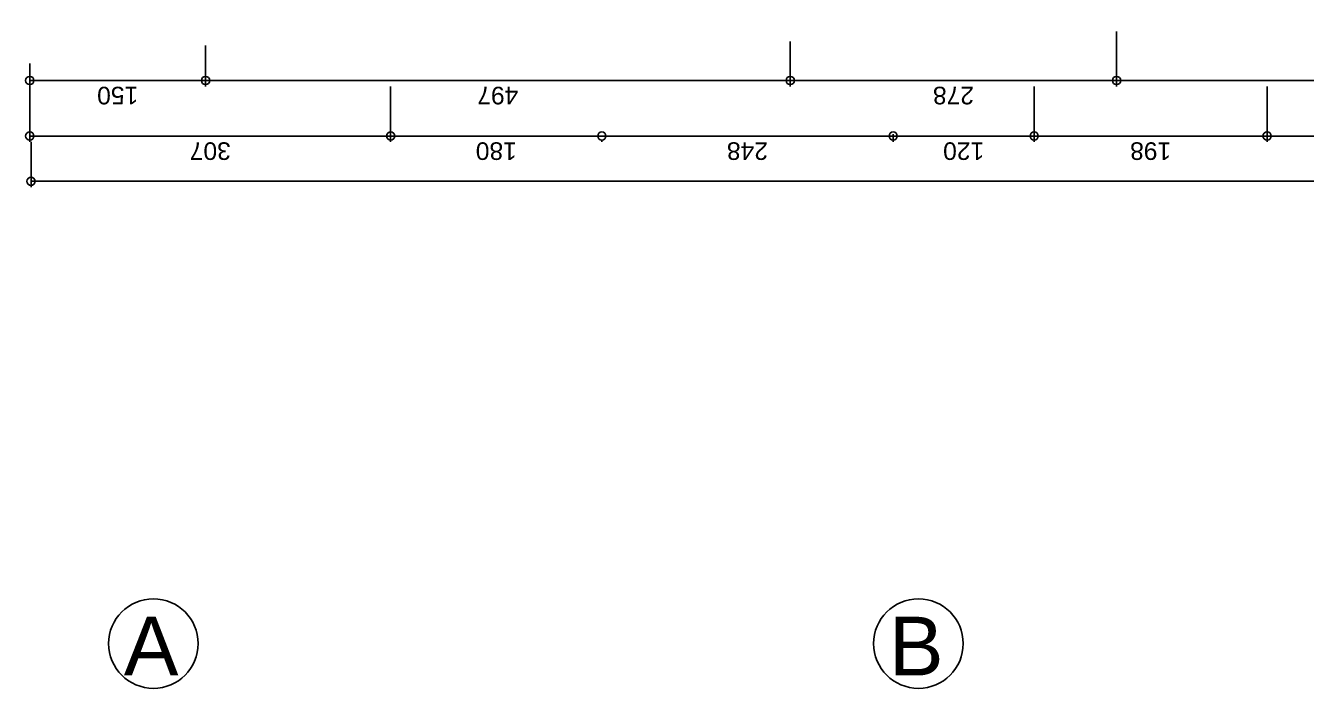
# Model space of a CAD drawing. Header units: millimetres. Extents: x 768 to 14077, y 324 to 18132.
# Drawn here: x 1568 to 2658, y 15910 to 16474 of the extents above; entities that cross this region are included whole.
import ezdxf

# ---------------------------------------------------------------- set-up
doc = ezdxf.new("R2010")
doc.units = ezdxf.units.MM
doc.linetypes.add('DOT2', pattern=[3.175, 0, -3.175])
doc.layers.add('SEM_AKS', color=161, linetype='Continuous')
doc.styles.get("Standard").update_dxf_attribs({"font": 'arial.ttf'})
doc.dimstyles.new('1-50-2', dxfattribs={"dimtxt": 15, "dimasz": 7, "dimexe": 5, "dimexo": 5, "dimgap": 5, "dimtad": 1, "dimdec": 0, "dimtxsty": 'Standard', "dimblk": 'ORIGIN', "dimcen": 5, "dimdle": 7, "dimclrd": 256, "dimclre": 256, "dimclrt": 256, "dimadec": 0, "dimazin": 0, "dimtfac": 1, "dimtdec": 0, "dimtix": 1, "dimtmove": 0, "dimatfit": 3, "dimldrblk": 'ORIGIN', "dimfxl": 1, "dimlwd": -1, "dimlwe": -1, "dimarcsym": 0})

# ---------------------------------------------------------------- blocks, each defined once
blk = doc.blocks.new('_Origin')
at = {"color": 0, "linetype": 'ByBlock', "lineweight": -2}
blk.add_line((0, 0), (-1, 0), dxfattribs=at)
blk.add_circle((0, 0), 0.5, dxfattribs=at)
blk = doc.blocks.new('*D61')
at = {"transparency": 16777216}
for p, q in [((3304.1, 575.9), (3304.1, 614.3)), ((3820.3, 567.6), (3820.3, 614.3)), ((3311.1, 609.3), (3813.3, 609.3))]:
    blk.add_line(p, q, dxfattribs=at)
at = {"layer": 'Defpoints', "color": 0, "transparency": 16777216}
for p in [(3820.3, 609.3), (3304.1, 570.9), (3820.3, 562.6)]:
    blk.add_point(p, dxfattribs=at)
at = {"transparency": 16777216, "xscale": 7, "yscale": 7, "zscale": 7, "rotation": 180}
blk.add_blockref('_Origin', (3304.1, 609.3), dxfattribs=at)
at = {"transparency": 16777216, "xscale": 7, "yscale": 7, "zscale": 7}
blk.add_blockref('_Origin', (3820.3, 609.3), dxfattribs=at)
at = {"transparency": 16777216, "insert": (3562.2, 622), "char_height": 15, "attachment_point": 5}
blk.add_mtext('516', dxfattribs=at)
blk = doc.blocks.new('*D62')
at = {"transparency": 16777216}
for p, q in [((3820.3, 567.6), (3820.3, 614.3)), ((4098, 576), (4098, 614.3)), ((3827.3, 609.3), (4091, 609.3))]:
    blk.add_line(p, q, dxfattribs=at)
at = {"layer": 'Defpoints', "color": 0, "transparency": 16777216}
for p in [(4098, 609.3), (4098, 571), (3820.3, 562.6)]:
    blk.add_point(p, dxfattribs=at)
at = {"transparency": 16777216, "xscale": 7, "yscale": 7, "zscale": 7, "rotation": 180}
blk.add_blockref('_Origin', (3820.3, 609.3), dxfattribs=at)
at = {"transparency": 16777216, "xscale": 7, "yscale": 7, "zscale": 7}
blk.add_blockref('_Origin', (4098, 609.3), dxfattribs=at)
at = {"transparency": 16777216, "insert": (3959.1, 622), "char_height": 15, "attachment_point": 5}
blk.add_mtext('278', dxfattribs=at)
blk = doc.blocks.new('*D63')
at = {"transparency": 16777216}
for p, q in [((4098, 576), (4098, 614.3)), ((4595.5, 579.4), (4595.5, 614.3)), ((4105, 609.3), (4588.5, 609.3))]:
    blk.add_line(p, q, dxfattribs=at)
at = {"layer": 'Defpoints', "color": 0, "transparency": 16777216}
for p in [(4595.5, 609.3), (4098, 571), (4595.5, 574.4)]:
    blk.add_point(p, dxfattribs=at)
at = {"transparency": 16777216, "xscale": 7, "yscale": 7, "zscale": 7, "rotation": 180}
blk.add_blockref('_Origin', (4098, 609.3), dxfattribs=at)
at = {"transparency": 16777216, "xscale": 7, "yscale": 7, "zscale": 7}
blk.add_blockref('_Origin', (4595.5, 609.3), dxfattribs=at)
at = {"transparency": 16777216, "insert": (4346.8, 622), "char_height": 15, "attachment_point": 5}
blk.add_mtext('497', dxfattribs=at)
blk = doc.blocks.new('*D64')
at = {"transparency": 16777216}
for p, q in [((4595.5, 579.4), (4595.5, 614.3)), ((4745.1, 594.7), (4745.1, 614.3)), ((4602.5, 609.3), (4738.1, 609.3))]:
    blk.add_line(p, q, dxfattribs=at)
at = {"layer": 'Defpoints', "color": 0, "transparency": 16777216}
for p in [(4745.1, 609.3), (4745.1, 589.7), (4595.5, 574.4)]:
    blk.add_point(p, dxfattribs=at)
at = {"transparency": 16777216, "xscale": 7, "yscale": 7, "zscale": 7, "rotation": 180}
blk.add_blockref('_Origin', (4595.5, 609.3), dxfattribs=at)
at = {"transparency": 16777216, "xscale": 7, "yscale": 7, "zscale": 7}
blk.add_blockref('_Origin', (4745.1, 609.3), dxfattribs=at)
at = {"transparency": 16777216, "insert": (4670.3, 622), "char_height": 15, "attachment_point": 5}
blk.add_mtext('150', dxfattribs=at)
blk = doc.blocks.new('*D65')
at = {"transparency": 16777216}
for p, q in [((4438, 614.3), (4438, 661.6)), ((4738.1, 656.6), (4445, 656.6)), ((4745.1, 614.3), (4745.1, 661.6))]:
    blk.add_line(p, q, dxfattribs=at)
at = {"layer": 'Defpoints', "color": 0, "transparency": 16777216}
for p in [(4438, 656.6), (4438, 609.3), (4745.1, 609.3)]:
    blk.add_point(p, dxfattribs=at)
at = {"transparency": 16777216, "xscale": 7, "yscale": 7, "zscale": 7, "rotation": 180}
blk.add_blockref('_Origin', (4438, 656.6), dxfattribs=at)
at = {"transparency": 16777216, "xscale": 7, "yscale": 7, "zscale": 7}
blk.add_blockref('_Origin', (4745.1, 656.6), dxfattribs=at)
at = {"transparency": 16777216, "insert": (4591.5, 669.3), "char_height": 15, "attachment_point": 5}
blk.add_mtext('307', dxfattribs=at)
blk = doc.blocks.new('*D66')
at = {"transparency": 16777216}
for p, q in [((4258.3, 659.7), (4258.3, 661.6)), ((4431, 656.6), (4265.3, 656.6)), ((4438, 614.3), (4438, 661.6))]:
    blk.add_line(p, q, dxfattribs=at)
at = {"layer": 'Defpoints', "color": 0, "transparency": 16777216}
for p in [(4258.3, 656.6), (4258.3, 654.7), (4438, 609.3)]:
    blk.add_point(p, dxfattribs=at)
at = {"transparency": 16777216, "xscale": 7, "yscale": 7, "zscale": 7, "rotation": 180}
blk.add_blockref('_Origin', (4258.3, 656.6), dxfattribs=at)
at = {"transparency": 16777216, "xscale": 7, "yscale": 7, "zscale": 7}
blk.add_blockref('_Origin', (4438, 656.6), dxfattribs=at)
at = {"transparency": 16777216, "insert": (4348.1, 669.3), "char_height": 15, "attachment_point": 5}
blk.add_mtext('180', dxfattribs=at)
blk = doc.blocks.new('*D67')
at = {"transparency": 16777216}
for p, q in [((4010.4, 655), (4010.4, 661.6)), ((4251.3, 656.6), (4017.4, 656.6)), ((4258.3, 659.7), (4258.3, 661.6))]:
    blk.add_line(p, q, dxfattribs=at)
at = {"layer": 'Defpoints', "color": 0, "transparency": 16777216}
for p in [(4010.4, 656.6), (4258.3, 654.7), (4010.4, 650)]:
    blk.add_point(p, dxfattribs=at)
at = {"transparency": 16777216, "xscale": 7, "yscale": 7, "zscale": 7, "rotation": 180}
blk.add_blockref('_Origin', (4010.4, 656.6), dxfattribs=at)
at = {"transparency": 16777216, "xscale": 7, "yscale": 7, "zscale": 7}
blk.add_blockref('_Origin', (4258.3, 656.6), dxfattribs=at)
at = {"transparency": 16777216, "insert": (4134.4, 669.3), "char_height": 15, "attachment_point": 5}
blk.add_mtext('248', dxfattribs=at)
blk = doc.blocks.new('*D68')
at = {"transparency": 16777216}
for p, q in [((3890.4, 614.3), (3890.4, 661.6)), ((4003.4, 656.6), (3897.4, 656.6)), ((4010.4, 655), (4010.4, 661.6))]:
    blk.add_line(p, q, dxfattribs=at)
at = {"layer": 'Defpoints', "color": 0, "transparency": 16777216}
for p in [(3890.4, 656.6), (4010.4, 650), (3890.4, 609.3)]:
    blk.add_point(p, dxfattribs=at)
at = {"transparency": 16777216, "xscale": 7, "yscale": 7, "zscale": 7, "rotation": 180}
blk.add_blockref('_Origin', (3890.4, 656.6), dxfattribs=at)
at = {"transparency": 16777216, "xscale": 7, "yscale": 7, "zscale": 7}
blk.add_blockref('_Origin', (4010.4, 656.6), dxfattribs=at)
at = {"transparency": 16777216, "insert": (3950.4, 669.3), "char_height": 15, "attachment_point": 5}
blk.add_mtext('120', dxfattribs=at)
blk = doc.blocks.new('*D69')
at = {"transparency": 16777216}
for p, q in [((3692.2, 614.3), (3692.2, 661.6)), ((3883.4, 656.6), (3699.2, 656.6)), ((3890.4, 614.3), (3890.4, 661.6))]:
    blk.add_line(p, q, dxfattribs=at)
at = {"layer": 'Defpoints', "color": 0, "transparency": 16777216}
for p in [(3692.2, 656.6), (3692.2, 609.3), (3890.4, 609.3)]:
    blk.add_point(p, dxfattribs=at)
at = {"transparency": 16777216, "xscale": 7, "yscale": 7, "zscale": 7, "rotation": 180}
blk.add_blockref('_Origin', (3692.2, 656.6), dxfattribs=at)
at = {"transparency": 16777216, "xscale": 7, "yscale": 7, "zscale": 7}
blk.add_blockref('_Origin', (3890.4, 656.6), dxfattribs=at)
at = {"transparency": 16777216, "insert": (3791.3, 669.3), "char_height": 15, "attachment_point": 5}
blk.add_mtext('198', dxfattribs=at)
blk = doc.blocks.new('*D70')
at = {"transparency": 16777216}
for p, q in [((3572.2, 649), (3572.2, 661.6)), ((3685.2, 656.6), (3579.2, 656.6)), ((3692.2, 614.3), (3692.2, 661.6))]:
    blk.add_line(p, q, dxfattribs=at)
at = {"layer": 'Defpoints', "color": 0, "transparency": 16777216}
for p in [(3572.2, 656.6), (3572.2, 644), (3692.2, 609.3)]:
    blk.add_point(p, dxfattribs=at)
at = {"transparency": 16777216, "xscale": 7, "yscale": 7, "zscale": 7, "rotation": 180}
blk.add_blockref('_Origin', (3572.2, 656.6), dxfattribs=at)
at = {"transparency": 16777216, "xscale": 7, "yscale": 7, "zscale": 7}
blk.add_blockref('_Origin', (3692.2, 656.6), dxfattribs=at)
at = {"transparency": 16777216, "insert": (3632.2, 669.3), "char_height": 15, "attachment_point": 5}
blk.add_mtext('120', dxfattribs=at)
blk = doc.blocks.new('*D80')
at = {"transparency": 16777216}
for p, q in [((1661.5, 661.6), (1661.5, 700.1)), ((4744, 661.6), (4744, 700.1)), ((1668.5, 695.1), (4737, 695.1))]:
    blk.add_line(p, q, dxfattribs=at)
at = {"layer": 'Defpoints', "color": 0, "transparency": 16777216}
for p in [(4744, 695.1), (1661.5, 656.6), (4744, 656.6)]:
    blk.add_point(p, dxfattribs=at)
at = {"transparency": 16777216, "xscale": 7, "yscale": 7, "zscale": 7, "rotation": 180}
blk.add_blockref('_Origin', (1661.5, 695.1), dxfattribs=at)
at = {"transparency": 16777216, "xscale": 7, "yscale": 7, "zscale": 7}
blk.add_blockref('_Origin', (4744, 695.1), dxfattribs=at)
at = {"transparency": 16777216, "insert": (3202.8, 707.8), "char_height": 15, "attachment_point": 5}
blk.add_mtext('3083', dxfattribs=at)
blk = doc.blocks.new('ölçü çizgisi1')
for base, p1, p2, picture, middle in [((4744.0365, 695.1236), (1661.5276, 656.6013), (4744.0365, 656.6013), '*D80', (3202.7821, 707.7873)), ((4438, 656.6), (4745.1, 609.3), (4438, 609.3), '*D65', (4591.5, 669.3))]:
    dim = blk.add_linear_dim(base=base, p1=p1, p2=p2, dimstyle='1-50-2')
    dim.commit()
    dim.dimension.update_dxf_attribs({"geometry": picture, "text_midpoint": middle})
for base, p1, p2, picture, middle in [((3572.2, 656.6), (3692.2, 609.3), (3572.2, 644), '*D70', (3632.2, 669.3)), ((3692.2, 656.6), (3890.4, 609.3), (3692.2, 609.3), '*D69', (3791.3, 669.3)), ((3890.4, 656.6), (4010.4, 650), (3890.4, 609.3), '*D68', (3950.4, 669.3)), ((4010.4, 656.6), (4258.3, 654.7), (4010.4, 650), '*D67', (4134.4, 669.3)), ((4258.3, 656.6), (4438, 609.3), (4258.3, 654.7), '*D66', (4348.1, 669.3)), ((3820.3, 609.3), (3304.1, 570.9), (3820.3, 562.6), '*D61', (3562.2, 622)), ((4098, 609.3), (3820.3, 562.6), (4098, 571), '*D62', (3959.1, 622)), ((4595.4954, 609.3228), (4098.0326, 571.0462), (4595.4954, 574.3824), '*D63', (4346.764, 621.9814)), ((4745.1, 609.3), (4595.5, 574.4), (4745.1, 589.7), '*D64', (4670.3, 622))]:
    dim = blk.add_linear_dim(base=base, p1=p1, p2=p2, dimstyle='1-50-2', override={"dimtmove": 1})
    dim.commit()
    dim.dimension.update_dxf_attribs({"geometry": picture, "text_midpoint": middle})

msp = doc.modelspace()

# ---------------------------------------------------------------- linework, layer by layer
at = {"layer": 'SEM_AKS', "ltscale": 5}
for centre in [(1676.9, 15947.8), (2327.9, 15947.8)]:
    msp.add_circle(centre, 38.1, dxfattribs=at)

# ---------------------------------------------------------------- block references
at = {"rotation": 180}
msp.add_blockref('ölçü çizgisi1', (6316.8, 17036.5), dxfattribs=at)

# ---------------------------------------------------------------- texts
at = {"layer": 'SEM_AKS', "linetype": 'DOT2', "ltscale": 5}
for s, p in [('A', (1651.7, 15920.7)), ('B', (2302.7, 15920.7))]:
    msp.add_text(s, height=50, dxfattribs=at).set_placement(p)

doc.saveas('drawing.dxf')
